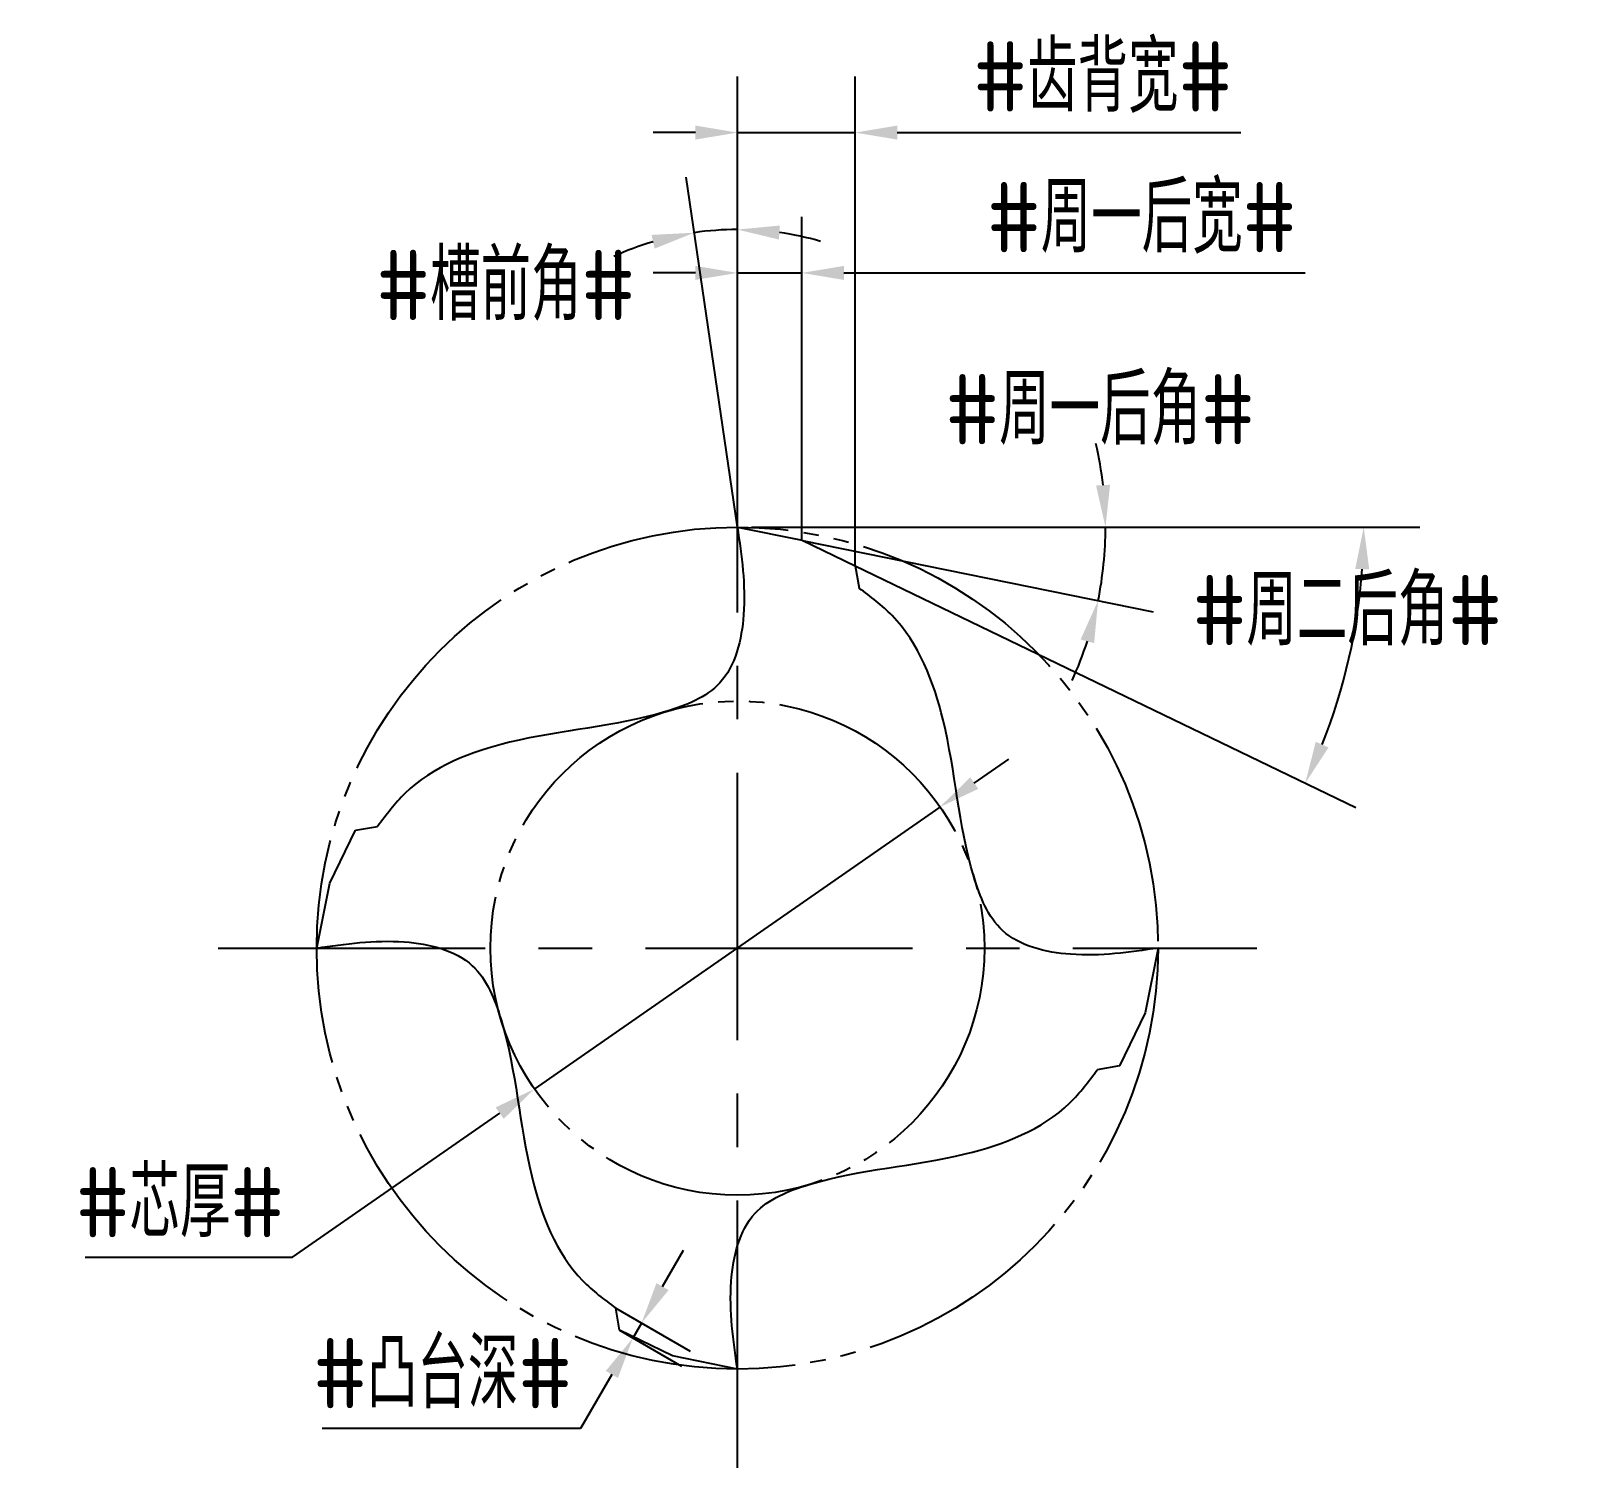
# Model space of a CAD drawing. Header units: millimetres. Extents: x 159.8 to 215.5, y 67.4 to 118.6.
import ezdxf

# ---------------------------------------------------------------- set-up
doc = ezdxf.new("R2010")
doc.units = ezdxf.units.MM
for name, pattern in [('ACAD_ISO04W100', [30, 24, -3, 0, -3]), ('CENTER', [50.8, 31.75, -6.35, 6.35, -6.35]), ('JIS_09_08', [10.75, 8, -0.55, 0.55, -0.55, 0.55, -0.55])]:
    doc.linetypes.add(name, pattern=pattern)
for name, color, linetype in [('中心线', 2, 'ACAD_ISO04W100'), ('标注', 7, 'Continuous'), ('虚线轮廓', 1, 'Continuous'), ('轮廓', 4, 'Continuous')]:
    doc.layers.add(name, color=color, linetype=linetype)
doc.styles.add('CFST0', font='gbenor.shx', dxfattribs={"bigfont": 'gbcbig.shx'})
doc.dimstyles.new('TYToolDesignC1-1', dxfattribs={"dimtxt": 2.5, "dimasz": 1.5, "dimexe": 2, "dimexo": 0, "dimtad": 1, "dimtoh": 1, "dimdec": 3, "dimdsep": 46, "dimtxsty": 'CFST0', "dimcen": 2.502, "dimclrd": 3, "dimclre": 3, "dimclrt": 3, "dimazin": 2, "dimtfac": 1, "dimtdec": 3, "dimtmove": 0, "dimatfit": 3, "dimfxl": 1, "dimarcsym": 0})

# ---------------------------------------------------------------- blocks, each defined once
blk = doc.blocks.new('*D8')
at = {"layer": 'Defpoints', "color": 0, "transparency": 16777216}
for p in [(192.214, 90.965), (177.756, 80.915)]:
    blk.add_point(p, dxfattribs=at)
at = {"layer": '标注', "color": 3, "lineweight": -2, "transparency": 16777216}
for p, q in [((193.445, 91.821), (194.677, 92.677)), ((192.214, 90.965), (177.756, 80.915)), ((169.133, 74.922), (176.525, 80.059)), ((161.744, 74.922), (169.133, 74.922))]:
    blk.add_line(p, q, dxfattribs=at)
at = {"layer": '标注', "color": 3, "transparency": 16777216}
for points in [[(193.303, 92.026), (193.588, 91.615), (192.214, 90.965)], [(176.382, 80.265), (176.667, 79.854), (177.756, 80.915)]]:
    blk.add_solid(points, dxfattribs=at)
at = {"layer": '标注', "color": 3, "transparency": 16777216, "insert": (165.126, 76.879), "char_height": 2.5, "attachment_point": 5, "style": 'CFST0'}
blk.add_mtext('#芯厚#', dxfattribs=at)
blk = doc.blocks.new('*D7')
at = {"layer": 'Defpoints', "color": 0, "transparency": 16777216}
for p in [(184.485, 111.532), (185, 100.94), (185, 100.94), (185, 100), (185.26, 99.17)]:
    blk.add_point(p, dxfattribs=at)
at = {"layer": '标注', "color": 3, "lineweight": -2, "transparency": 16777216}
for q in [(185, 113.545), (183.168, 113.411)]:
    blk.add_line((185, 100.94), q, dxfattribs=at)
for start, end in [(90, 98.3566), (73.7779, 81.889), (106.4676, 114.5786)]:
    blk.add_arc((185, 100.94), 10.605, start, end, dxfattribs=at)
at = {"layer": '标注', "color": 3, "transparency": 16777216}
for points in [[(181.94, 111.354), (182.048, 110.866), (183.459, 111.432)], [(186.479, 111.189), (186.514, 111.688), (185, 111.545)]]:
    blk.add_solid(points, dxfattribs=at)
at = {"layer": '标注', "color": 3, "transparency": 16777216, "insert": (176.742, 109.551), "char_height": 2.5, "attachment_point": 5, "style": 'CFST0'}
blk.add_mtext('#槽前角#', dxfattribs=at)
blk = doc.blocks.new('*D4')
at = {"layer": 'Defpoints', "color": 0, "transparency": 16777216}
for p in [(185, 100.94), (185, 100.94), (185.5, 100.94), (187.31, 100.47), (198.005, 99.189)]:
    blk.add_point(p, dxfattribs=at)
at = {"layer": '标注', "color": 3, "lineweight": -2, "transparency": 16777216}
for p, q in [((185.5, 100.94), (200.123, 100.94)), ((187.31, 100.47), (199.819, 97.925))]:
    blk.add_line(p, q, dxfattribs=at)
for start, end in [(6.5529, 13.1057), (348.4994, 0), (335.3937, 341.9465)]:
    blk.add_arc((185, 100.94), 13.123, start, end, dxfattribs=at)
at = {"layer": '标注', "color": 3, "transparency": 16777216}
for points in [[(198.286, 102.452), (197.787, 102.423), (198.123, 100.94)], [(197.235, 96.937), (197.718, 96.809), (197.859, 98.324)]]:
    blk.add_solid(points, dxfattribs=at)
at = {"layer": '标注', "color": 3, "transparency": 16777216, "insert": (197.93, 105.124), "char_height": 2.5, "attachment_point": 5, "style": 'CFST0'}
blk.add_mtext('#周一后角#', dxfattribs=at)
blk = doc.blocks.new('*D3')
at = {"layer": 'Defpoints', "color": 0, "transparency": 16777216}
for p in [(186.34, 100.94), (186.34, 100.94), (187, 100.94), (189.2, 99.56), (207.095, 97.806)]:
    blk.add_point(p, dxfattribs=at)
at = {"layer": '标注', "color": 3, "lineweight": -2, "transparency": 16777216}
for p, q in [((187, 100.94), (209.33, 100.94)), ((189.2, 99.56), (207.046, 90.949))]:
    blk.add_line(p, q, dxfattribs=at)
blk.add_arc((186.34, 100.94), 20.99, 338.3373, 355.9046, dxfattribs=at)
at = {"layer": '标注', "color": 3, "transparency": 16777216}
for points in [[(207.026, 99.45), (207.526, 99.432), (207.33, 100.94)], [(206.076, 93.091), (205.619, 93.292), (205.244, 91.818)]]:
    blk.add_solid(points, dxfattribs=at)
at = {"layer": '标注', "color": 3, "transparency": 16777216, "insert": (206.746, 97.968), "char_height": 2.5, "attachment_point": 5, "style": 'CFST0'}
blk.add_mtext('#周二后角#', dxfattribs=at)
blk = doc.blocks.new('*D5')
at = {"layer": 'Defpoints', "color": 0, "transparency": 16777216}
for p in [(187.3, 110), (185, 100.94), (187.3, 100.47)]:
    blk.add_point(p, dxfattribs=at)
at = {"layer": '标注', "color": 3, "lineweight": -2, "transparency": 16777216}
for p, q in [((185, 100.94), (185, 112)), ((187.3, 100.47), (187.3, 112)), ((183.5, 110), (182, 110)), ((185, 110), (187.3, 110)), ((188.8, 110), (205.241, 110))]:
    blk.add_line(p, q, dxfattribs=at)
at = {"layer": '标注', "color": 3, "transparency": 16777216}
for points in [[(183.5, 110.25), (183.5, 109.75), (185, 110)], [(188.8, 110.25), (188.8, 109.75), (187.3, 110)]]:
    blk.add_solid(points, dxfattribs=at)
at = {"layer": '标注', "color": 3, "transparency": 16777216, "insert": (199.413, 111.958), "char_height": 2.5, "attachment_point": 5, "style": 'CFST0'}
blk.add_mtext('#周一后宽#', dxfattribs=at)
blk = doc.blocks.new('*D6')
at = {"layer": 'Defpoints', "color": 0, "transparency": 16777216}
for p in [(189.2, 115), (185, 100.94), (189.2, 99.56)]:
    blk.add_point(p, dxfattribs=at)
at = {"layer": '标注', "color": 3, "lineweight": -2, "transparency": 16777216}
for p, q in [((185, 100.94), (185, 117)), ((189.2, 99.56), (189.2, 117)), ((183.5, 115), (182, 115)), ((185, 115), (189.2, 115)), ((190.7, 115), (202.943, 115))]:
    blk.add_line(p, q, dxfattribs=at)
at = {"layer": '标注', "color": 3, "transparency": 16777216}
for points in [[(183.5, 115.25), (183.5, 114.75), (185, 115)], [(190.7, 115.25), (190.7, 114.75), (189.2, 115)]]:
    blk.add_solid(points, dxfattribs=at)
at = {"layer": '标注', "color": 3, "transparency": 16777216, "insert": (198.026, 116.972), "char_height": 2.5, "attachment_point": 5, "style": 'CFST0'}
blk.add_mtext('#齿背宽#', dxfattribs=at)
blk = doc.blocks.new('*D9')
at = {"layer": 'Defpoints', "color": 0, "transparency": 16777216}
for p in [(180.66, 73.11), (180.8, 72.32), (181.274, 72.046)]:
    blk.add_point(p, dxfattribs=at)
at = {"layer": '标注', "color": 3, "lineweight": -2, "transparency": 16777216}
for p, q in [((182.331, 73.877), (183.081, 75.176)), ((180.66, 73.11), (183.313, 71.578)), ((181.581, 72.578), (181.274, 72.046)), ((180.8, 72.32), (183.006, 71.046)), ((180.524, 70.747), (179.409, 68.816)), ((179.409, 68.816), (170.199, 68.816))]:
    blk.add_line(p, q, dxfattribs=at)
at = {"layer": '标注', "color": 3, "transparency": 16777216}
for points in [[(182.114, 74.002), (182.547, 73.752), (181.581, 72.578)], [(180.307, 70.872), (180.74, 70.622), (181.274, 72.046)]]:
    blk.add_solid(points, dxfattribs=at)
at = {"layer": '标注', "color": 3, "transparency": 16777216, "insert": (174.491, 70.787), "char_height": 2.5, "attachment_point": 5, "style": 'CFST0'}
blk.add_mtext('#凸台深#', dxfattribs=at)

msp = doc.modelspace()

# ---------------------------------------------------------------- linework, layer by layer
at = {"layer": '中心线', "linetype": 'CENTER', "ltscale": 0.3}
for p, q in [((185, 67.422), (185, 104.458)), ((166.482, 85.94), (203.518, 85.94))]:
    msp.add_line(p, q, dxfattribs=at)
at = {"layer": '虚线轮廓', "color": 7, "linetype": 'JIS_09_08'}
for radius in [15, 8.8047]:
    msp.add_circle((185, 85.94), radius, dxfattribs=at)
at = {"layer": '轮廓', "linetype": 'Continuous'}
for p, q in [((185, 100.94), (187.311, 100.4721)), ((187.311, 100.4721), (189.2, 99.5574)), ((170.4679, 88.251), (171.3826, 90.14)), ((170, 85.94), (170.4679, 88.251)), ((200, 85.94), (199.5321, 83.629)), ((199.5321, 83.629), (198.6174, 81.74)), ((182.689, 71.4079), (180.8, 72.3226)), ((182.689, 71.4079), (180.8, 72.3226)), ((185, 70.94), (182.689, 71.4079)), ((185, 70.94), (182.689, 71.4079))]:
    msp.add_line(p, q, dxfattribs=at)
at = {"layer": '轮廓'}
for p, q in [((189.2, 99.5574), (189.3389, 98.7696)), ((171.3826, 90.14), (172.1704, 90.2789)), ((198.6174, 81.74), (197.8296, 81.6011)), ((180.8, 72.3226), (180.6611, 73.1104))]:
    msp.add_line(p, q, dxfattribs=at)
for points in [[(185, 100.94), (185.22, 97.815), (184.3724, 95.3911), (182.4451, 94.3658), (176.8743, 93.2744), (173.1472, 91.4527), (172.1704, 90.2789)], [(200, 85.94), (196.875, 85.72), (194.4511, 86.5676), (193.4258, 88.4949), (192.3344, 94.0657), (190.5127, 97.7928), (189.3389, 98.7696)], [(170, 85.94), (173.125, 86.16), (175.5489, 85.3124), (176.5742, 83.3851), (177.6656, 77.8143), (179.4873, 74.0872), (180.6611, 73.1104)], [(185, 70.94), (184.78, 74.065), (185.6276, 76.4889), (187.5549, 77.5142), (193.1257, 78.6056), (196.8528, 80.4273), (197.8296, 81.6011)]]:
    msp.add_spline(points, degree=3, dxfattribs=at)

# ---------------------------------------------------------------- dimensions: what is measured, and where the dimension line sits
at = {"layer": '标注'}
for base, p2, text, picture, middle in [((189.2, 115), (189.2, 99.56), '#齿背宽#', '*D6', (198.0256, 115)), ((187.3, 110), (187.3, 100.47), '#周一后宽#', '*D5', (199.4133, 110))]:
    dim = msp.add_linear_dim(base=base, p1=(185, 100.94), p2=p2, text=text, dimstyle='TYToolDesignC1-1', dxfattribs=at)
    dim.commit()
    dim.dimension.update_dxf_attribs({"geometry": picture, "text_midpoint": middle, "dimtype": 160})
for base, line1, line2, text, picture, middle in [((184.4846, 111.5322), ((185, 100.94), (185, 100)), ((185, 100.94), (185.26, 99.17)), '#槽前角#', '*D7', (176.7416, 107.5928)), ((198.0053, 99.1892), ((185, 100.94), (187.31, 100.47)), ((185, 100.94), (185.5, 100.94)), '#周一后角#', '*D4', (197.93, 103.18)), ((207.0946, 97.8063), ((186.34, 100.94), (189.2, 99.56)), ((186.34, 100.94), (187, 100.94)), '#周二后角#', '*D3', (206.7461, 96.024))]:
    dim = msp.add_angular_dim_2l(base=base, line1=line1, line2=line2, text=text, dimstyle='TYToolDesignC1-1', dxfattribs=at)
    dim.commit()
    dim.dimension.update_dxf_attribs({"geometry": picture, "text_midpoint": middle, "dimtype": 162})
dim = msp.add_diameter_dim_2p(p1=(192.2137, 90.9646), p2=(177.7563, 80.9154), text='#芯厚#', dimstyle='TYToolDesignC1-1', dxfattribs=at)
dim.commit()
dim.dimension.update_dxf_attribs({"geometry": '*D8', "text_midpoint": (165.126, 74.9216), "dimtype": 163})
dim = msp.add_linear_dim(base=(181.2738, 72.0465), p1=(180.66, 73.11), p2=(180.8, 72.32), angle=240, text='#凸台深#', dimstyle='TYToolDesignC1-1', dxfattribs=at)
dim.commit()
dim.dimension.update_dxf_attribs({"geometry": '*D9', "text_midpoint": (174.4913, 68.8158), "dimtype": 160})

doc.saveas('drawing.dxf')
